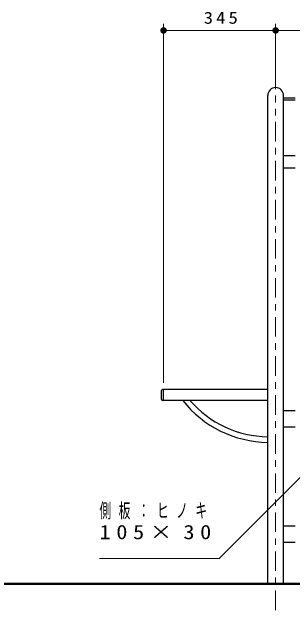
# Model space of a CAD drawing. Units: millimetres on the paper, scale 1:20. Extents: x -365 to 0, y -5 to 257.
# Drawn here: x -128.8 to -85.7, y 69.6 to 161.5 of the extents above; entities that cross this region are included whole.
import ezdxf

# ---------------------------------------------------------------- set-up
doc = ezdxf.new("R2010")
doc.units = ezdxf.units.MM
doc.linetypes.add('USER2', pattern=[6, 3, -1, 1, -1])
doc.layers.add('LY_1', color=7, linetype='Continuous', lineweight=25)
doc.styles.add('ＭＳ ゴシック', font='')
doc.styles.get('ＭＳ ゴシック').set_extended_font_data('MS Gothic')

# ---------------------------------------------------------------- blocks, each defined once
blk = doc.blocks.new('filled_dot')
at = {"color": 0, "linetype": 'Continuous', "lineweight": -2, "const_width": 1.25}
blk.add_lwpolyline([(-0.625, 0, 1), (0.625, 0, 1)], format="xyb", close=True, dxfattribs=at)

msp = doc.modelspace()

# ---------------------------------------------------------------- linework, layer by layer
at = {"layer": 'LY_1', "lineweight": 13}
for p, q in [((-105.484, 104.524), (-105.484, 159.674)), ((-88.234, 149.674), (-88.234, 159.674)), ((-105.484, 158.674), (-88.234, 158.674)), ((-88.234, 158.674), (-40.234, 158.674)), ((-96.902, 77.564), (-82.785, 91.681)), ((-115.343, 77.564), (-96.902, 77.564))]:
    msp.add_line(p, q, dxfattribs=at)
at = {"layer": 'LY_1'}
for p, q in [((-89.449, 73.674), (-89.449, 148.674)), ((-87.019, 73.674), (-87.019, 148.674)), ((-87.019, 148.324), (-85.234, 148.324)), ((-87.019, 148.024), (-85.234, 148.024)), ((-87.019, 139.443), (-85.234, 139.443)), ((-87.019, 137.585), (-85.234, 137.585)), ((-105.784, 101.974), (-105.784, 103.374)), ((-89.449, 103.524), (-105.634, 103.524)), ((-105.484, 101.824), (-105.484, 103.524)), ((-89.449, 101.824), (-105.634, 101.824)), ((-87.019, 100.299), (-85.234, 100.299)), ((-87.019, 97.799), (-85.234, 97.799)), ((-87.019, 82.549), (-85.234, 82.549)), ((-87.019, 80.049), (-85.234, 80.049))]:
    msp.add_line(p, q, dxfattribs=at)
at = {"layer": 'LY_1', "linetype": 'USER2', "lineweight": 13}
msp.add_line((-88.234, 69.63), (-88.234, 148.674), dxfattribs=at)
at = {"layer": 'LY_1', "lineweight": 50}
msp.add_line((-341.581, 73.674), (-23.06, 73.674), dxfattribs=at)
at = {"layer": 'LY_1'}
for centre, radius, start, end in [((-88.234, 148.674), 1.215, 0, 180), ((-105.634, 103.374), 0.15, 90, 180), ((-105.634, 101.974), 0.15, 180, 270), ((-89.256, 112.323), 16.933, 218.32028, 269.3447), ((-89.256, 112.323), 16.067, 220.80129, 269.30942)]:
    msp.add_arc(centre, radius, start, end, dxfattribs=at)

# ---------------------------------------------------------------- block references
at = {"layer": 'LY_1', "lineweight": 13, "xscale": 0.4, "yscale": 0.4}
for p in [(-105.484, 158.674), (-88.234, 158.674)]:
    msp.add_blockref('filled_dot', p, dxfattribs=at)
at = {"layer": 'LY_1', "lineweight": 13, "xscale": 0.4, "yscale": 0.4, "rotation": 180}
msp.add_blockref('filled_dot', (-88.234, 158.674), dxfattribs=at)

# ---------------------------------------------------------------- texts
at = {"layer": 'LY_1', "style": 'ＭＳ ゴシック'}
for s, insert, char_height, attachment_point in [('\\T1.33;\\W1.15;345', (-96.443, 159.674), 1.833, 8), ('\\T1.64;\\W0.6;側板：ヒノキ', (-115.343, 86.014), 2.199, 1), ('\\T1.5;\\W1.15;105×30', (-115.343, 82.714), 2.199, 1)]:
    msp.add_mtext(s, dxfattribs=dict(at, insert=insert, char_height=char_height, attachment_point=attachment_point))

doc.saveas('drawing.dxf')
